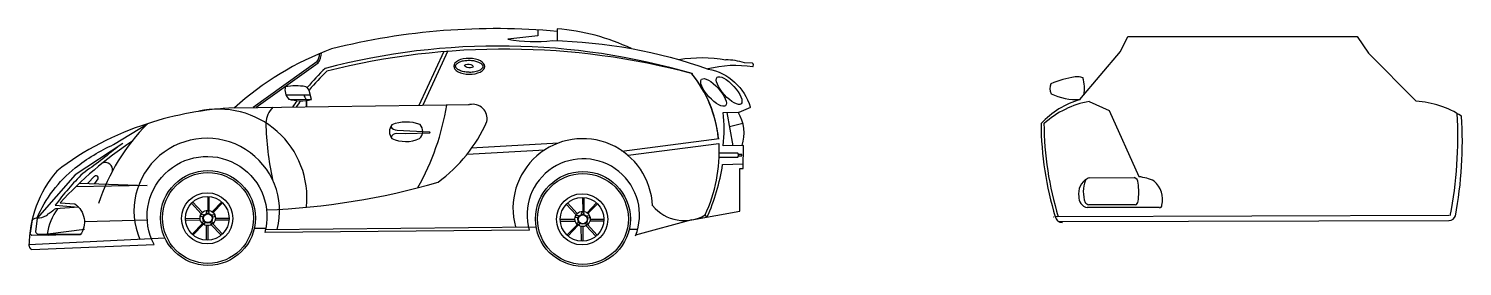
# Model space of a CAD drawing. Header units: millimetres. Extents: x 399 to 15224, y 795 to 3256.
import ezdxf

# ---------------------------------------------------------------- set-up
doc = ezdxf.new("R2010")
doc.units = ezdxf.units.MM

msp = doc.modelspace()

# ---------------------------------------------------------------- linework, layer by layer
for p, q in [((11688, 3020), (11764, 3176)), ((11764, 3176), (14135, 3176)), ((14135, 3176), (14253, 3001)), ((4692, 3021), (4435, 2462)), ((4734, 3025), (4475, 2463)), ((11270, 2522), (11688, 3020)), ((14253, 3001), (14747, 2504)), ((3380, 2913), (2721, 2438)), ((3391, 2898), (2753, 2439)), ((3060, 2572), (3311, 2572)), ((3084, 2527), (3323, 2522)), ((2526, 2436), (4957, 2469)), ((3268, 2513), (3268, 2447)), ((3273, 2513), (3273, 2447)), ((7618, 2389), (7679, 2044)), ((11365, 2503), (11571, 2407)), ((11571, 2407), (11877, 1725)), ((4156, 2265), (4158, 2265)), ((7645, 2243), (7783, 2278)), ((15183, 2370), (15186, 2369)), ((6533, 1988), (7539, 2117)), ((4932, 1956), (5737, 2002)), ((4976, 2021), (5877, 2074)), ((6598, 1946), (7536, 2067)), ((941, 1706), (941, 1706)), ((1012, 1655), (1081, 1728)), ((1115, 1700), (1079, 1652)), ((11366, 1713), (11831, 1714)), ((11830, 1714), (11831, 1714)), ((2250, 1517), (2251, 1375)), ((2262, 1517), (2263, 1375)), ((6127, 1506), (6128, 1365)), ((6139, 1506), (6139, 1365)), ((2081, 1450), (2183, 1339)), ((2094, 1463), (2195, 1353)), ((2251, 1343), (2251, 1342)), ((2297, 1360), (2395, 1462)), ((2305, 1352), (2403, 1454)), ((5958, 1440), (6060, 1329)), ((5971, 1452), (6072, 1343)), ((6174, 1350), (6272, 1452)), ((6182, 1342), (6280, 1444)), ((12092, 1403), (11345, 1403)), ((11840, 1431), (11361, 1431)), ((435, 1278), (413, 1139)), ((979, 1260), (1625, 1275)), ((2018, 1292), (2171, 1293)), ((2019, 1274), (2174, 1275)), ((2091, 1130), (2196, 1238)), ((2100, 1122), (2204, 1230)), ((2206, 1315), (2206, 1314)), ((2233, 1218), (2234, 1067)), ((2251, 1217), (2252, 1067)), ((2287, 1226), (2388, 1117)), ((2302, 1237), (2402, 1129)), ((2326, 1276), (2471, 1277)), ((2329, 1294), (2471, 1295)), ((2848, 1177), (5646, 1204)), ((5895, 1282), (6048, 1283)), ((5896, 1264), (6050, 1264)), ((5968, 1120), (6073, 1228)), ((5977, 1111), (6081, 1220)), ((6083, 1304), (6083, 1304)), ((6110, 1208), (6111, 1057)), ((6128, 1333), (6128, 1332)), ((6128, 1207), (6129, 1057)), ((6164, 1216), (6265, 1106)), ((6179, 1227), (6279, 1119)), ((6203, 1265), (6348, 1266)), ((6206, 1284), (6348, 1285)), ((7411, 1306), (7395, 1327)), ((10997, 1308), (10999, 1308)), ((11010, 1312), (15084, 1324)), ((11046, 1259), (15089, 1271)), ((597, 1132), (977, 1180)), ((5576, 1164), (5576, 1164)), ((6693, 1177), (6611, 1177))]:
    msp.add_line(p, q)
for points in [[(5663, 3242), (5664, 3180), (5355, 3146, 0.074488), (5815, 3132, -0.079195), (7426, 2838, -0.279558), (7861, 2445)], [(6632, 3049, 0.090856), (5863, 3255), (5863, 3131)], [(3532, 3047, 0.095292), (2526, 2436, 0.06833), (1626, 2271, 0.1144), (1120, 1446)], [(7261, 2790, 0.135859), (3465, 2845, 0.026467), (3279, 2645)], [(7267, 2788, 0.127553), (3481, 2816, 0.026348), (3299, 2620)], [(7886, 2859, 0.448469), (7883, 2899), (7800, 2901, 0.092325), (7609, 2932)], [(3323, 2522), (3304, 2603, 0.233842), (3264, 2655, 0.091008), (3053, 2654)], [(2859, 1379, 0.060547), (4632, 1666, 0.131605), (5136, 2294, 0.546195), (4958, 2469)], [(7255, 1278), (7752, 1367), (7752, 1807), (7788, 1807), (7791, 2046), (7579, 2043, 0.070714), (7579, 2388), (7745, 2391), (7865, 2443)], [(1628, 2272, 0.088067), (689, 1781, 0.174681), (402, 1004)], [(485, 1294, -0.122939), (880, 1815, -0.059699), (1277, 2056), (1626, 2271), (1626, 2271)], [(4143, 2243, 0.296064), (4210, 2205), (4541, 2189, -1.112364), (4541, 2173), (4295, 2168), (4202, 2171)], [(1464, 2086, 0.06045), (725, 1453), (877, 1441, -0.416633), (933, 1120), (431, 1115)], [(1808, 1086), (399, 1019, 0.218836), (430, 968), (1696, 1023, -1.423422), (2850, 1188)], [(1372, 2067), (880, 1741), (485, 1294, 0.096054), (584, 1320)], [(1321, 2034, -0.020088), (958, 1757, 0.034863), (673, 1428), (915, 1409)], [(7540, 1926), (7731, 1926, 0.424424), (7732, 1966), (7540, 1967)], [(7739, 1938), (7773, 1939, 0.245181), (7773, 1952), (7740, 1952)], [(6674, 1111, 1.3959), (5574, 1169), (2843, 1144), (2843, 1144), (2850, 1188), (2732, 1188)], [(7413, 1304, 0.068202), (7575, 1848), (7788, 1855)], [(917, 1407), (675, 1389, 0.371583), (664, 1384, -0.098089), (591, 1332, -0.314423), (582, 1319)], [(485, 1293), (468, 1152, 0.212314), (495, 1129), (939, 1130)], [(7378, 1300, 0.00005), (7378, 1300, 0.000014), (7378, 1300)]]:
    msp.add_lwpolyline(points, format="xyb")
for points in [[(2526, 2436), (2526, 2436), (2526, 2436)], [(926, 1658), (1625, 1633), (885, 1617)], [(7256, 1278), (6673, 1117)]]:
    msp.add_lwpolyline(points)
msp.add_lwpolyline([(4153, 2261, 0.321227), (4153, 2119, 0.216199), (4441, 2118, 0.413345), (4446, 2263, 0.186612)], format="xyb", close=True)
for centre, radius in [((2253, 1296), 491), ((2253, 1296), 470), ((6130, 1286), 491), ((6130, 1286), 470), ((2245, 1292), 265), ((2245, 1292), 226), ((6122, 1282), 265), ((6122, 1282), 226), ((2250, 1296), 79.1), ((2192, 1321), 14.7), ((2251, 1293), 50.3), ((2251, 1293), 45.3), ((2250, 1356), 13.2), ((6127, 1286), 79.1), ((6127, 1345), 13.2), ((2207, 1246), 12.1), ((2293, 1246), 11.2), ((2310, 1318), 13), ((6069, 1311), 14.7), ((6084, 1236), 12.1), ((6128, 1282), 50.3), ((6128, 1282), 45.3), ((6170, 1236), 11.2), ((6187, 1308), 13)]:
    msp.add_circle(centre, radius)
for centre, radius, start, end in [((5232, -3760), 7016, 84.8333, 104.0314), ((3224, 3010), 184, 327.9045, 356.1599), ((3245, 3008), 182, 322.8349, 359.4719), ((7358, 1515), 1438, 79.9696, 99.3794), ((7702, 1741), 1133, 80.6564, 104.325), ((6241, 1979), 1299, 6.0399, 38.5767), ((6269, 1995), 1268, 6.0399, 38.5767), ((11076, 2637), 118, 156.139, 207.5978), ((11366, 1766), 1001, 98.4168, 113.4241), ((11246, 2604), 154, 69.3725, 99.9854), ((10900, 2638), 416, 350.4014, 15.4682), ((3196, 2623), 147, 167.5227, 220.3604), ((3215, 2996), 486, 254.3979, 282.8098), ((3334, 2585), 89, 188.6277, 224.1891), ((11534, 1646), 915, 106.7106, 136.7334), ((11227, 3094), 572, 243.3999, 274.3774), ((2361, 1508), 915, 353.8468, 102.8722), ((3095, 2268), 244, 134.4087, 177.2734), ((5257, 988), 2580, 143.8265, 145.6444), ((5257, 988), 2549, 143.3579, 145.1474), ((2074, 2912), 2687, 331.0133, 350.4161), ((4750, 2000), 508, 66.6377, 67.179), ((7386, 2175), 410, 341.6589, 31.729), ((11539, 1565), 954, 100.4879, 132.0326), ((14697, 1561), 944, 56.6809, 86.9942), ((10922, 2136), 4256, 348.9268, 3.258), ((5881, 2343), 3030, 181.2065, 192.337), ((14309, 2304), 3442, 180.5114, 196.8192), ((14309, 2304), 3412, 180.4631, 196.972), ((10941, 2090), 4283, 349.5906, 3.4901), ((2241, 1368), 753, 345.3941, 202.9669), ((4213, 2093), 78.8, 97.4851, 150.1934), ((6128, 1396), 721, 1.9939, 195.5501), ((5979, 1988), 1561, 334.9489, 2.917), ((1192, 1795), 74.8, 350.4775, 115.3846), ((1096, 1712), 22.1, 320.0451, 140.573), ((11432, 1549), 177, 118.2335, 190.5883), ((11630, 1568), 326, 158.8514, 200.0431), ((11399, 1620), 98.5, 109.3573, 138.3384), ((11818, 1662), 53.4, 355.4381, 76.5753), ((11198, 1558), 680, 10.6507, 10.7347), ((11198, 1558), 680, 352.4518, 8.4561), ((11815, 1199), 528, 64.9206, 83.1533), ((11873, 1489), 251, 346.4307, 48.6996), ((11367, 1510), 109, 174.0995, 258.5687), ((1167, 1046), 582, 143.7335, 171.8337), ((7180, 1698), 429, 219.6446, 300.1795), ((11394, 1521), 95.5, 222.4597, 249.9976), ((11830, 1473), 43.5, 284.5235, 353.9559), ((12094, 1426), 23.7, 263.9361, 7.9135), ((495, 1186), 109, 92.2136, 123.227), ((11091, 1327), 79.6, 191.029, 267.7132), ((15085, 1345), 74.6, 270.6363, 339.4683), ((460, 1158), 51.6, 201.8516, 235.6572), ((605, 1131), 14.4, 188.8133, 260.9257)]:
    msp.add_arc(centre, radius, start, end)
msp.add_ellipse((4955, 2866), major_axis=(161, -2), ratio=0.509952, start_param=-1.570796, end_param=4.712389)
for centre, major_axis, ratio in [((4951, 2869), (44.2, -4.9), 0.3979), ((7481, 2595), (124, -137), 0.352315), ((7642, 2615), (124, -137), 0.352315)]:
    msp.add_ellipse(centre, major_axis=major_axis, ratio=ratio)
msp.add_open_spline([(4954, 2804), (4959, 2803), (4965, 2803), (4980, 2804), (4990, 2805), (5009, 2808), (5018, 2810), (5035, 2814), (5043, 2817), (5056, 2822), (5062, 2825), (5071, 2830), (5075, 2833), (5082, 2838), (5084, 2841), (5089, 2845), (5090, 2848), (5093, 2852), (5094, 2853), (5095, 2857), (5095, 2858), (5096, 2862), (5096, 2863), (5096, 2866), (5096, 2868), (5095, 2871), (5095, 2873), (5093, 2876), (5092, 2878), (5090, 2882), (5088, 2884), (5085, 2888), (5082, 2890), (5078, 2894), (5075, 2896), (5068, 2901), (5063, 2903), (5053, 2909), (5047, 2911), (5035, 2916), (5028, 2918), (5014, 2922), (5007, 2923), (4992, 2926), (4985, 2927), (4969, 2928), (4961, 2928), (4946, 2928), (4938, 2928), (4923, 2927), (4915, 2926), (4900, 2924), (4893, 2923), (4879, 2919), (4873, 2917), (4861, 2913), (4855, 2910), (4845, 2905), (4840, 2903), (4832, 2897), (4828, 2894), (4823, 2889), (4821, 2887), (4818, 2883), (4817, 2881), (4815, 2877), (4814, 2875), (4814, 2871), (4813, 2870), (4813, 2866), (4814, 2864), (4814, 2861), (4815, 2859), (4817, 2855), (4818, 2853), (4821, 2849), (4823, 2846), (4827, 2842), (4830, 2840), (4836, 2835), (4839, 2833), (4846, 2829), (4850, 2827), (4860, 2822), (4867, 2819), (4881, 2814), (4889, 2812), (4905, 2808), (4913, 2807), (4930, 2805), (4939, 2804), (4950, 2804), (4952, 2804), (4954, 2804)], degree=3, knots=[-1.570796, -1.570796, -1.570796, -1.570796, -1.462288, -1.462288, -1.263657, -1.263657, -1.065025, -1.065025, -0.866394, -0.866394, -0.709191, -0.709191, -0.551989, -0.551989, -0.42531, -0.42531, -0.298631, -0.298631, -0.193058, -0.193058, -0.087485, -0.087485, 0.018087, 0.018087, 0.12366, 0.12366, 0.229233, 0.229233, 0.334806, 0.334806, 0.440378, 0.440378, 0.545951, 0.545951, 0.651524, 0.651524, 0.807017, 0.807017, 0.962511, 0.962511, 1.118005, 1.118005, 1.273499, 1.273499, 1.428992, 1.428992, 1.584486, 1.584486, 1.73998, 1.73998, 1.895474, 1.895474, 2.050968, 2.050968, 2.206461, 2.206461, 2.361955, 2.361955, 2.517449, 2.517449, 2.672943, 2.672943, 2.791262, 2.791262, 2.909581, 2.909581, 3.0279, 3.0279, 3.146219, 3.146219, 3.264538, 3.264538, 3.382857, 3.382857, 3.501177, 3.501177, 3.619496, 3.619496, 3.737815, 3.737815, 3.856134, 3.856134, 3.974453, 3.974453, 4.14876, 4.14876, 4.323067, 4.323067, 4.497374, 4.497374, 4.671681, 4.671681, 4.712389, 4.712389, 4.712389, 4.712389])

doc.saveas('drawing.dxf')
